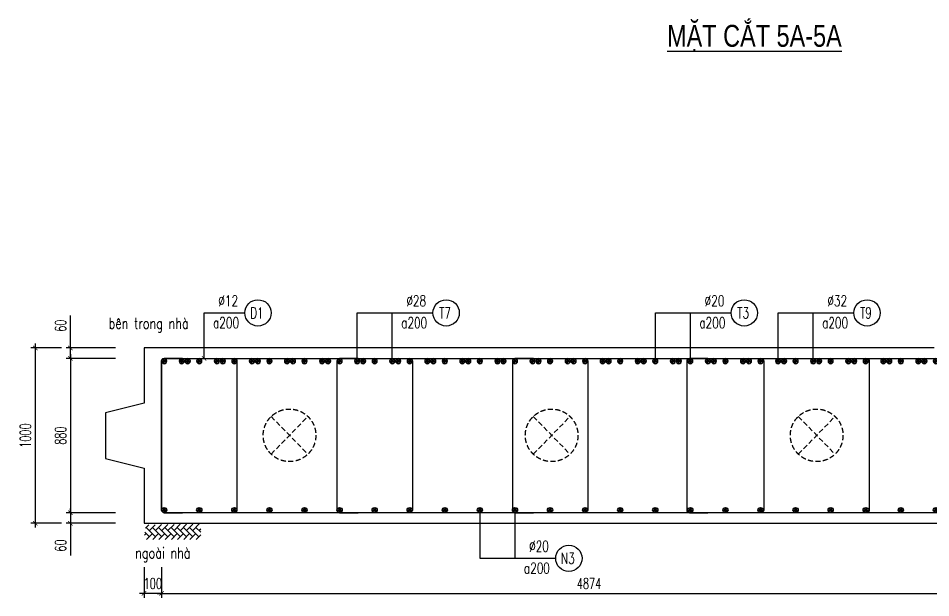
# Model space of a CAD drawing. Header units: millimetres. Extents: x -143483 to 1166745, y -1448440 to -1202244.
# Drawn here: x 1109439 to 1130250, y -1252633 to -1239409 of the extents above; entities that cross this region are included whole.
import ezdxf
from ezdxf.enums import TextEntityAlignment as Align

# ---------------------------------------------------------------- set-up
doc = ezdxf.new("R2010")
doc.units = ezdxf.units.MM
doc.header["$LTSCALE"] = 30
doc.header["$PDMODE"] = 3
doc.linetypes.add('DASHED', pattern=[19.05, 12.7, -6.35])
doc.layers.get('0').update_dxf_attribs({"lineweight": 9})
doc.layers.get('Defpoints').update_dxf_attribs({"lineweight": 9})
for name, color, linetype in [('ccu11-Cotthep', 9, 'Continuous'), ('ccu11-Dim', 8, 'Continuous'), ('ccu11-Hatch', 8, 'Continuous'), ('ccu11-Text', 31, 'Continuous'), ('ccu11-Thay', 7, 'Continuous'), ('ccu11-Thep', 4, 'Continuous'), ('ccu11-Thep doc', 4, 'Continuous'), ('ccu11-Thepdai', 6, 'Continuous'), ('Xref_ST_MBDV Cot vach 30.7.2022$0$Xref_ST_MBDV Cot vach 30.7.2022|Xref_ST_MBDV Cot vach 30.7.2022|Xref_ST_MBDV Cot vach 30.7.2022|Xref_ST_MBDV Cot vach 30.7.2022|ccu12-Thay', 7, 'Continuous')]:
    doc.layers.add(name, color=color, linetype=linetype)
doc.layers.add('ccu11-Khuat', color=9, linetype='DASHED', lineweight=30)
doc.layers.add('Vicom_thep doc', color=1, linetype='Continuous', lineweight=35)
doc.styles.add('ccu11-dim', font='vnsimli.shx', dxfattribs={"width": 0.65, "bigfont": 'bigfont.shx'})
doc.styles.add('ccu11-VnAvH-B', font='VHAVANB.TTF')
doc.styles.add('ccu11-vnsimli', font='vnsimli.shx', dxfattribs={"width": 0.8, "bigfont": 'vns.shx'})
doc.styles.add('ccu11-vnsimple', font='vnsimple.shx', dxfattribs={"bigfont": 'bigfont.shx'})
doc.styles.add('ccu11_simli', font='vnsimli.shx', dxfattribs={"width": 0.8})
doc.dimstyles.new('ccu11-100', dxfattribs={"dimscale": 100, "dimtxt": 2.5, "dimasz": 1, "dimexe": 1, "dimexo": 2, "dimgap": 1, "dimtad": 1, "dimdec": 0, "dimdsep": 46, "dimtxsty": 'ccu11-dim', "dimblk": 'ARCHTICK', "dimcen": -1, "dimdle": 1, "dimclrd": 256, "dimclre": 256, "dimclrt": 3, "dimadec": 0, "dimazin": 2, "dimtfac": 0.1, "dimtdec": 0, "dimtmove": 0, "dimatfit": 1, "dimldrblk": 'ARCHTICK', "dimfxl": 0, "dimtvp": 0.833333, "dimtolj": 1, "dimtzin": 12, "dimarcsym": 0})
doc.dimstyles.new('ccu11-100x4', dxfattribs={"dimscale": 100, "dimtxt": 2.5, "dimasz": 1, "dimexe": 1, "dimexo": 2, "dimgap": 1, "dimtad": 1, "dimdec": 0, "dimlfac": 0.25, "dimdsep": 46, "dimtxsty": 'ccu11-dim', "dimblk": 'ARCHTICK', "dimcen": -1, "dimdle": 1, "dimclrd": 256, "dimclre": 256, "dimclrt": 3, "dimadec": 0, "dimazin": 2, "dimtfac": 0.1, "dimtdec": 0, "dimtmove": 0, "dimatfit": 1, "dimldrblk": 'ARCHTICK', "dimfxl": 0, "dimtvp": 0.833333, "dimtolj": 1, "dimtzin": 12, "dimarcsym": 0})

# ---------------------------------------------------------------- blocks, each defined once
blk = doc.blocks.new('_ARCHTICK')
at = {"color": 0, "linetype": 'ByBlock', "const_width": 0.15}
blk.add_lwpolyline([(-0.5, -0.5), (0.5, 0.5)], dxfattribs=at)
blk = doc.blocks.new('*D3309')
at = {"layer": 'ccu11-Dim', "linetype": 'ByBlock', "lineweight": -2, "ltscale": 30, "transparency": 16777216}
for p, q in [((1110628, -1246933), (1110628, -1246193)), ((1111656, -1246933), (1110528, -1246933)), ((1110628, -1247173), (1110628, -1246933)), ((1111656, -1247173), (1110528, -1247173)), ((1110628, -1247173), (1110628, -1247273))]:
    blk.add_line(p, q, dxfattribs=at)
at = {"layer": 'Defpoints', "color": 0, "linetype": 'ByBlock', "ltscale": 30, "transparency": 16777216}
for p in [(1111856, -1246933), (1110628, -1247173), (1111856, -1247173)]:
    blk.add_point(p, dxfattribs=at)
at = {"layer": 'ccu11-Dim', "linetype": 'ByBlock', "lineweight": -2, "ltscale": 30, "transparency": 16777216, "xscale": 100, "yscale": 100, "zscale": 100}
for p, rotation in [((1110628, -1246933), 270), ((1110628, -1247173), 90)]:
    blk.add_blockref('_ARCHTICK', p, dxfattribs=dict(at, rotation=rotation))
at = {"layer": 'ccu11-Dim', "color": 3, "linetype": 'ByBlock', "ltscale": 30, "transparency": 16777216, "insert": (1110403, -1246425), "char_height": 250, "attachment_point": 5, "rotation": 90, "style": 'ccu11-dim'}
blk.add_mtext('\\A1;60', dxfattribs=at)
blk = doc.blocks.new('*D3310')
at = {"layer": 'ccu11-Dim', "linetype": 'ByBlock', "lineweight": -2, "ltscale": 30, "transparency": 16777216}
for p, q in [((1111656, -1247173), (1110528, -1247173)), ((1110628, -1247073), (1110628, -1250793)), ((1111656, -1250693), (1110528, -1250693))]:
    blk.add_line(p, q, dxfattribs=at)
at = {"layer": 'Defpoints', "color": 0, "linetype": 'ByBlock', "ltscale": 30, "transparency": 16777216}
for p in [(1111856, -1247173), (1110628, -1250693), (1111856, -1250693)]:
    blk.add_point(p, dxfattribs=at)
at = {"layer": 'ccu11-Dim', "linetype": 'ByBlock', "lineweight": -2, "ltscale": 30, "transparency": 16777216, "xscale": 100, "yscale": 100, "zscale": 100}
for p, rotation in [((1110628, -1247173), 90), ((1110628, -1250693), 270)]:
    blk.add_blockref('_ARCHTICK', p, dxfattribs=dict(at, rotation=rotation))
at = {"layer": 'ccu11-Dim', "color": 3, "linetype": 'ByBlock', "ltscale": 30, "transparency": 16777216, "insert": (1110403, -1248933), "char_height": 250, "attachment_point": 5, "rotation": 90, "style": 'ccu11-dim'}
blk.add_mtext('\\A1;880', dxfattribs=at)
blk = doc.blocks.new('*D3311')
at = {"layer": 'ccu11-Dim', "linetype": 'ByBlock', "lineweight": -2, "ltscale": 30, "transparency": 16777216}
for p, q in [((1111656, -1250693), (1110528, -1250693)), ((1110628, -1250693), (1110628, -1250593)), ((1110628, -1250693), (1110628, -1250933)), ((1111656, -1250933), (1110528, -1250933)), ((1110628, -1250933), (1110628, -1251672))]:
    blk.add_line(p, q, dxfattribs=at)
at = {"layer": 'Defpoints', "color": 0, "linetype": 'ByBlock', "ltscale": 30, "transparency": 16777216}
for p in [(1110628, -1250693), (1111856, -1250693), (1111856, -1250933)]:
    blk.add_point(p, dxfattribs=at)
at = {"layer": 'ccu11-Dim', "linetype": 'ByBlock', "lineweight": -2, "ltscale": 30, "transparency": 16777216, "xscale": 100, "yscale": 100, "zscale": 100}
for p, rotation in [((1110628, -1250693), 270), ((1110628, -1250933), 90)]:
    blk.add_blockref('_ARCHTICK', p, dxfattribs=dict(at, rotation=rotation))
at = {"layer": 'ccu11-Dim', "color": 3, "linetype": 'ByBlock', "ltscale": 30, "transparency": 16777216, "insert": (1110403, -1251441), "char_height": 250, "attachment_point": 5, "rotation": 90, "style": 'ccu11-dim'}
blk.add_mtext('\\A1;60', dxfattribs=at)
blk = doc.blocks.new('*D3312')
at = {"layer": 'ccu11-Dim', "linetype": 'ByBlock', "lineweight": -2, "ltscale": 30, "transparency": 16777216}
for p, q in [((1110428, -1246933), (1109728, -1246933)), ((1109828, -1246833), (1109828, -1251033)), ((1110428, -1250933), (1109728, -1250933))]:
    blk.add_line(p, q, dxfattribs=at)
at = {"layer": 'Defpoints', "color": 0, "linetype": 'ByBlock', "ltscale": 30, "transparency": 16777216}
for p in [(1110628, -1246933), (1109828, -1250933), (1110628, -1250933)]:
    blk.add_point(p, dxfattribs=at)
at = {"layer": 'ccu11-Dim', "linetype": 'ByBlock', "lineweight": -2, "ltscale": 30, "transparency": 16777216, "xscale": 100, "yscale": 100, "zscale": 100}
for p, rotation in [((1109828, -1246933), 90), ((1109828, -1250933), 270)]:
    blk.add_blockref('_ARCHTICK', p, dxfattribs=dict(at, rotation=rotation))
at = {"layer": 'ccu11-Dim', "color": 3, "linetype": 'ByBlock', "ltscale": 30, "transparency": 16777216, "insert": (1109603, -1248933), "char_height": 250, "attachment_point": 5, "rotation": 90, "style": 'ccu11-dim'}
blk.add_mtext('\\A1;1000', dxfattribs=at)
blk = doc.blocks.new('MCT')
at = {"ltscale": 0.005}
for p, q in [((-0.49, 0), (0.49, 0)), ((0.35, -0.35), (-0.35, 0.35)), ((-0.35, -0.35), (0.35, 0.35)), ((0, -0.49), (0, 0.49))]:
    blk.add_line(p, q, dxfattribs=at)
blk.add_circle((0, 0), 0.492, dxfattribs=at)
blk = doc.blocks.new('*U2269')
at = {"layer": 'ccu11-Thep doc', "xscale": -121.9200000001001, "yscale": 121.9200000001001, "zscale": 121.92, "rotation": 270}
blk.add_blockref('MCT', (0, 0), dxfattribs=at)
blk = doc.blocks.new('*U2270')
at = {"layer": 'ccu11-Thep doc', "color": 0, "linetype": 'ByBlock', "lineweight": -2, "transparency": 16777216}
for p in [(0, 0), (800, 0), (1600, 0), (2400, 0), (3200, 0), (4000, 0), (4800, 0), (5600, 0), (6400, 0), (7200, 0), (8000, 0), (8800, 0), (9600, 0), (10400, 0), (11200, 0), (12000, 0), (12800, 0), (13600, 0), (14400, 0), (15200, 0), (16000, 0), (16800, 0), (17600, 0)]:
    blk.add_blockref('*U2269', p, dxfattribs=at)
blk = doc.blocks.new('*U2273')
at = {"layer": 'ccu11-Thep doc', "xscale": -121.9200000001001, "yscale": 121.9200000001001, "zscale": 121.92, "rotation": 270}
blk.add_blockref('MCT', (0, 0), dxfattribs=at)
blk = doc.blocks.new('*U2274')
at = {"layer": 'ccu11-Thep doc', "color": 0, "linetype": 'ByBlock', "lineweight": -2, "transparency": 16777216}
for p in [(0, 0), (800, 0), (1600, 0), (2400, 0), (3200, 0), (4000, 0), (4800, 0), (5600, 0), (6400, 0), (7200, 0), (8000, 0), (8800, 0), (9600, 0), (10400, 0), (11200, 0), (12000, 0), (12800, 0), (13600, 0), (14400, 0), (15200, 0), (16000, 0), (16800, 0), (17600, 0), (18400, 0), (19200, 0)]:
    blk.add_blockref('*U2273', p, dxfattribs=at)
blk = doc.blocks.new('*D3317')
at = {"layer": 'ccu11-Dim', "linetype": 'ByBlock', "lineweight": -2, "ltscale": 30, "transparency": 16777216}
for p, q in [((1112708, -1251933), (1112708, -1252633)), ((1132203, -1251933), (1132203, -1252633)), ((1112608, -1252533), (1132303, -1252533))]:
    blk.add_line(p, q, dxfattribs=at)
at = {"layer": 'Defpoints', "color": 0, "linetype": 'ByBlock', "ltscale": 30, "transparency": 16777216}
for p in [(1112708, -1251733), (1132203, -1251733), (1132203, -1252533)]:
    blk.add_point(p, dxfattribs=at)
at = {"layer": 'ccu11-Dim', "linetype": 'ByBlock', "lineweight": -2, "ltscale": 30, "transparency": 16777216, "xscale": 100, "yscale": 100, "zscale": 100, "rotation": 180}
blk.add_blockref('_ARCHTICK', (1112708, -1252533), dxfattribs=at)
at = {"layer": 'ccu11-Dim', "linetype": 'ByBlock', "lineweight": -2, "ltscale": 30, "transparency": 16777216, "xscale": 100, "yscale": 100, "zscale": 100}
blk.add_blockref('_ARCHTICK', (1132203, -1252533), dxfattribs=at)
at = {"layer": 'ccu11-Dim', "color": 3, "linetype": 'ByBlock', "ltscale": 30, "transparency": 16777216, "insert": (1122456, -1252308), "char_height": 250, "attachment_point": 5, "style": 'ccu11-dim'}
blk.add_mtext('\\A1;4874', dxfattribs=at)
blk = doc.blocks.new('*D3318')
at = {"layer": 'ccu11-Dim', "linetype": 'ByBlock', "lineweight": -2, "ltscale": 30, "transparency": 16777216}
for p, q in [((1112308, -1251933), (1112308, -1252633)), ((1112708, -1251933), (1112708, -1252633)), ((1112308, -1252533), (1112208, -1252533)), ((1112708, -1252533), (1112308, -1252533)), ((1112708, -1252533), (1112808, -1252533))]:
    blk.add_line(p, q, dxfattribs=at)
at = {"layer": 'Defpoints', "color": 0, "linetype": 'ByBlock', "ltscale": 30, "transparency": 16777216}
for p in [(1112308, -1251733), (1112708, -1251733), (1112308, -1252533)]:
    blk.add_point(p, dxfattribs=at)
at = {"layer": 'ccu11-Dim', "linetype": 'ByBlock', "lineweight": -2, "ltscale": 30, "transparency": 16777216, "xscale": 100, "yscale": 100, "zscale": 100}
blk.add_blockref('_ARCHTICK', (1112308, -1252533), dxfattribs=at)
at = {"layer": 'ccu11-Dim', "linetype": 'ByBlock', "lineweight": -2, "ltscale": 30, "transparency": 16777216, "xscale": 100, "yscale": 100, "zscale": 100, "rotation": 180}
blk.add_blockref('_ARCHTICK', (1112708, -1252533), dxfattribs=at)
at = {"layer": 'ccu11-Dim', "color": 3, "linetype": 'ByBlock', "ltscale": 30, "transparency": 16777216, "insert": (1112508, -1252308), "char_height": 250, "attachment_point": 5, "style": 'ccu11-dim'}
blk.add_mtext('\\A1;100', dxfattribs=at)
blk = doc.blocks.new('SHD')
at = {"layer": 'ccu11-Cotthep'}
blk.add_circle((300, 0), 300, dxfattribs=at)
at = {"layer": 'ccu11-Cotthep', "color": 31, "style": 'ccu11_simli', "width": 0.8}
blk.add_attdef('DK', text='', height=250, dxfattribs=at).set_placement((-101, 65), align=Align.BOTTOM_RIGHT)
blk.add_attdef('KH', text='', height=250, dxfattribs=at).set_placement((300, 0), align=Align.MIDDLE)
blk.add_attdef('KC', text='', height=250, dxfattribs=at).set_placement((-101, -142), align=Align.TOP_RIGHT)
blk = doc.blocks.new('ccu11_block_thep')
at = {"layer": 'ccu11-Thep', "color": 3}
for p, q in [((-0.4, 0), (0.4, 0)), ((-0.28, 0.28), (0.28, -0.28)), ((0.28, 0.28), (-0.28, -0.28)), ((0, 0.4), (0, -0.4))]:
    blk.add_line(p, q, dxfattribs=at)
at = {"layer": 'ccu11-Thep', "color": 1, "const_width": 0.0667}
blk.add_lwpolyline([(-0.4, 0, 1), (0.4, 0, 1), (-0.4, 0, 1)], format="xyb", dxfattribs=at)
at = {"layer": 'ccu11-Thep', "color": 1}
blk.add_circle((0, 0), 0.4, dxfattribs=at)
blk = doc.blocks.new('*U2265')
at = {"layer": 'Vicom_thep doc', "xscale": -150, "yscale": 150, "zscale": 150, "rotation": 180}
blk.add_blockref('ccu11_block_thep', (0, 0), dxfattribs=at)
blk = doc.blocks.new('*U2266')
at = {"layer": 'ccu11-Thep doc', "color": 0, "linetype": 'ByBlock', "lineweight": -2, "transparency": 16777216}
for p in [(0, 0), (800, 0), (1600, 0), (2400, 0), (3200, 0), (4000, 0), (4800, 0), (5600, 0), (6400, 0), (7200, 0), (8000, 0), (8800, 0), (9600, 0), (10400, 0), (11200, 0), (12000, 0), (12800, 0), (13600, 0), (14400, 0), (15200, 0), (16000, 0), (16800, 0)]:
    blk.add_blockref('*U2265', p, dxfattribs=at)
blk = doc.blocks.new('*U2277')
at = {"layer": 'Vicom_thep doc', "xscale": -150, "yscale": 150, "zscale": 150, "rotation": 180}
blk.add_blockref('ccu11_block_thep', (0, 0), dxfattribs=at)
blk = doc.blocks.new('*U2278')
at = {"layer": 'ccu11-Thep doc', "color": 0, "linetype": 'ByBlock', "lineweight": -2, "transparency": 16777216}
for p in [(0, 0), (800, 0), (1600, 0), (2400, 0), (3200, 0), (4000, 0), (4800, 0), (5600, 0), (6400, 0), (7200, 0), (8000, 0), (8800, 0), (9600, 0), (10400, 0), (11200, 0), (12000, 0), (12800, 0), (13600, 0), (14400, 0), (15200, 0), (16000, 0), (16800, 0)]:
    blk.add_blockref('*U2277', p, dxfattribs=at)

msp = doc.modelspace()

# ---------------------------------------------------------------- hatches: boundary and pattern name
at = {"layer": 'ccu11-Hatch', "ltscale": 10}
h = msp.add_hatch(dxfattribs=at)
h.set_pattern_fill('AR-HBONE', color=256, scale=25, angle=270, style=0)
h.set_pattern_definition([(45, (-2140686.93, 525154.58), (141.4213562, 4e-14), [300, -100]), (315, (-2140616.22, 525225.29), (141.4213562, 4e-14), [300, -100])])
h.paths.add_polyline_path([(1113600.06, -1250948.89), (1113600.06, -1251301.61), (1112307.7, -1251301.61), (1112350.56, -1250970.31)])

# ---------------------------------------------------------------- linework, layer by layer
at = {"layer": 'ccu11-Khuat', "ltscale": 0.3}
for p, q in [((1115206.8, -1248496.97), (1116045.03, -1249355.67)), ((1115206.8, -1249355.67), (1116045.03, -1248496.97)), ((1121184.7, -1248496.97), (1122022.94, -1249355.67)), ((1121184.7, -1249355.67), (1122022.94, -1248496.97)), ((1127229.53, -1248496.97), (1128067.76, -1249355.67)), ((1127229.53, -1249355.67), (1128067.76, -1248496.97))]:
    msp.add_line(p, q, dxfattribs=at)
for centre in [(1115625.91, -1248926.32), (1121603.82, -1248926.32), (1127648.64, -1248926.32)]:
    msp.add_circle(centre, 600, dxfattribs=at)
at = {"layer": 'ccu11-Thay'}
for p, q in [((1112307.7, -1246932.68), (1112307.7, -1248192.68)), ((1112307.7, -1248192.68), (1111427.94, -1248412.68)), ((1111427.94, -1248412.68), (1111427.94, -1249452.68)), ((1111427.94, -1249452.68), (1112307.7, -1249672.68)), ((1112307.7, -1249672.68), (1112307.7, -1250932.68))]:
    msp.add_line(p, q, dxfattribs=at)
at = {"layer": 'ccu11-Thepdai'}
for points in [[(1113187.7, -1247172.68), (1112767.7, -1247172.68, 0.41421356), (1112707.7, -1247232.68), (1112707.7, -1250632.68, 0.41421356), (1112767.7, -1250692.68), (1113187.7, -1250692.68)], [(1132005.7, -1250692.68), (1112767.7, -1250692.68, -0.41421356), (1112707.7, -1250632.68), (1112707.7, -1247222.68, -0.41421356), (1112757.7, -1247172.68), (1130385.7, -1247172.68, -0.41421356), (1130435.7, -1247222.68), (1132055.7, -1250642.68, -0.41421356), (1132005.7, -1250692.68)], [(1113947.7, -1247172.68), (1114367.7, -1247172.68, -0.41421356), (1114427.7, -1247232.68), (1114427.7, -1250632.68, -0.41421356), (1114367.7, -1250692.68), (1113947.7, -1250692.68)], [(1117187.7, -1247172.68), (1116767.7, -1247172.68, 0.41421356), (1116707.7, -1247232.68), (1116707.7, -1250632.68, 0.41421356), (1116767.7, -1250692.68), (1117187.7, -1250692.68)], [(1117947.7, -1247172.68), (1118367.7, -1247172.68, -0.41421356), (1118427.7, -1247232.68), (1118427.7, -1250632.68, -0.41421356), (1118367.7, -1250692.68), (1117947.7, -1250692.68)], [(1121187.7, -1247172.68), (1120767.7, -1247172.68, 0.41421356), (1120707.7, -1247232.68), (1120707.7, -1250632.68, 0.41421356), (1120767.7, -1250692.68), (1121187.7, -1250692.68)], [(1121947.7, -1247172.68), (1122367.7, -1247172.68, -0.41421356), (1122427.7, -1247232.68), (1122427.7, -1250632.68, -0.41421356), (1122367.7, -1250692.68), (1121947.7, -1250692.68)], [(1125164.45, -1247172.68), (1124744.45, -1247172.68, 0.41421356), (1124684.45, -1247232.68), (1124684.45, -1250632.68, 0.41421356), (1124744.45, -1250692.68), (1125164.45, -1250692.68)], [(1125963.96, -1247172.68), (1126383.96, -1247172.68, -0.41421356), (1126443.96, -1247232.68), (1126443.96, -1250632.68, -0.41421356), (1126383.96, -1250692.68), (1125963.96, -1250692.68)], [(1128367.68, -1247172.68), (1128787.68, -1247172.68, -0.41421356), (1128847.68, -1247232.68), (1128847.68, -1250632.68, -0.41421356), (1128787.68, -1250692.68), (1128367.68, -1250692.68)]]:
    msp.add_lwpolyline(points, format="xyb", dxfattribs=at)
at = {"layer": 'Xref_ST_MBDV Cot vach 30.7.2022$0$Xref_ST_MBDV Cot vach 30.7.2022|Xref_ST_MBDV Cot vach 30.7.2022|Xref_ST_MBDV Cot vach 30.7.2022|Xref_ST_MBDV Cot vach 30.7.2022|ccu12-Thay', "ltscale": 10}
for p, q in [((1130330.73, -1246932.68), (1112307.7, -1246932.68)), ((1112307.7, -1250932.68), (1132203.49, -1250932.68))]:
    msp.add_line(p, q, dxfattribs=at)

# ---------------------------------------------------------------- block references
at = {"layer": 'ccu11-Cotthep'}
ref = msp.add_blockref('SHD', (1114606.38, -1246132.33), dxfattribs=at)
ref.add_attrib('KH', 'D1', dxfattribs={"color": 31, "height": 250, "style": 'ccu11-vnsimple', "width": 0.7}).set_placement((1114881.38, -1246132.33), align=Align.MIDDLE_CENTER)
ref.add_attrib('KC', 'a200', dxfattribs={"color": 31, "height": 250, "style": 'ccu11-vnsimple', "width": 0.7}).set_placement((1114177.8, -1246232.33), align=Align.TOP_CENTER)
ref.add_attrib('DK', '`12', dxfattribs={"color": 31, "height": 250, "style": 'ccu11-vnsimple', "width": 0.7}).set_placement((1114225.6, -1246057.33), align=Align.BOTTOM_CENTER)
ref = msp.add_blockref('SHD', (1118897.87, -1246132.33), dxfattribs=at)
ref.add_attrib('KH', 'T7', dxfattribs={"color": 31, "height": 250, "style": 'ccu11-vnsimple', "width": 0.7}).set_placement((1119172.87, -1246132.33), align=Align.MIDDLE_CENTER)
ref.add_attrib('KC', 'a200', dxfattribs={"color": 31, "height": 250, "style": 'ccu11-vnsimple', "width": 0.7}).set_placement((1118469.29, -1246232.33), align=Align.TOP_CENTER)
ref.add_attrib('DK', '`28', dxfattribs={"color": 31, "height": 250, "style": 'ccu11-vnsimple', "width": 0.7}).set_placement((1118517.09, -1246057.33), align=Align.BOTTOM_CENTER)
ref = msp.add_blockref('SHD', (1125697.87, -1246132.33), dxfattribs=at)
ref.add_attrib('KH', 'T3', dxfattribs={"color": 31, "height": 250, "style": 'ccu11-vnsimple', "width": 0.7}).set_placement((1125972.87, -1246132.33), align=Align.MIDDLE_CENTER)
ref.add_attrib('KC', 'a200', dxfattribs={"color": 31, "height": 250, "style": 'ccu11-vnsimple', "width": 0.7}).set_placement((1125269.29, -1246232.33), align=Align.TOP_CENTER)
ref.add_attrib('DK', '`20', dxfattribs={"color": 31, "height": 250, "style": 'ccu11-vnsimple', "width": 0.7}).set_placement((1125317.09, -1246057.33), align=Align.BOTTOM_CENTER)
ref = msp.add_blockref('SHD', (1128497.87, -1246132.33), dxfattribs=at)
ref.add_attrib('KH', 'T9', dxfattribs={"color": 31, "height": 250, "style": 'ccu11-vnsimple', "width": 0.7}).set_placement((1128772.87, -1246132.33), align=Align.MIDDLE_CENTER)
ref.add_attrib('KC', 'a200', dxfattribs={"color": 31, "height": 250, "style": 'ccu11-vnsimple', "width": 0.7}).set_placement((1128069.29, -1246232.33), align=Align.TOP_CENTER)
ref.add_attrib('DK', '`32', dxfattribs={"color": 31, "height": 250, "style": 'ccu11-vnsimple', "width": 0.7}).set_placement((1128117.09, -1246057.33), align=Align.BOTTOM_CENTER)
ref = msp.add_blockref('SHD', (1121696.7, -1251733.04), dxfattribs=at)
ref.add_attrib('KH', 'N3', dxfattribs={"color": 31, "height": 250, "style": 'ccu11-vnsimple', "width": 0.7}).set_placement((1121971.7, -1251733.04), align=Align.MIDDLE_CENTER)
ref.add_attrib('KC', 'a200', dxfattribs={"color": 31, "height": 250, "style": 'ccu11-vnsimple', "width": 0.7}).set_placement((1121268.12, -1251833.04), align=Align.TOP_CENTER)
ref.add_attrib('DK', '`20', dxfattribs={"color": 31, "height": 250, "style": 'ccu11-vnsimple', "width": 0.7}).set_placement((1121315.92, -1251658.04), align=Align.BOTTOM_CENTER)
at = {"layer": 'ccu11-Thep doc'}
for name, p in [('*U2270', (1112767.7, -1247232.68)), ('*U2266', (1113168.87, -1247232.68)), ('*U2278', (1113304.73, -1247232.68))]:
    msp.add_blockref(name, p, dxfattribs=at)
at = {"layer": 'ccu11-Thep doc', "xscale": -1, "rotation": 180}
msp.add_blockref('*U2274', (1112767.7, -1250632.68), dxfattribs=at)

# ---------------------------------------------------------------- texts
at = {"layer": 'ccu11-Text', "color": 6, "style": 'ccu11-VnAvH-B', "width": 0.8}
msp.add_text('%%UmÆt c¾t 5a-5a', height=500, dxfattribs=at).set_placement((1126228.78, -1240059.78), align=Align.CENTER)
at = {"layer": 'ccu11-Text', "linetype": 'Continuous', "style": 'ccu11-vnsimli', "width": 0.75}
for s, p in [('bªn trong nhµ', (1112413.06, -1246495.91)), ('ngoµi nhµ', (1112736.87, -1251736))]:
    msp.add_text(s, height=250, dxfattribs=at).set_placement(p, align=Align.CENTER)

# ---------------------------------------------------------------- dimensions: what is measured, and where the dimension line sits
at = {"layer": 'ccu11-Dim', "linetype": 'ByBlock', "ltscale": 30}
for base, p1, p2, angle, picture, middle in [((1110627.94, -1247172.68), (1111856.33, -1246932.68), (1111856.33, -1247172.68), 90, '*D3309', (1110627.94, -1246424.7)), ((1110627.94, -1250692.68), (1111856.33, -1250932.68), (1111856.33, -1250692.68), 270, '*D3311', (1110627.94, -1251440.67))]:
    dim = msp.add_linear_dim(base=base, p1=p1, p2=p2, angle=angle, dimstyle='ccu11-100x4', dxfattribs=at)
    dim.commit()
    dim.dimension.update_dxf_attribs({"geometry": picture, "text_midpoint": middle, "dimtype": 160})
dim = msp.add_linear_dim(base=(1109827.94, -1250932.68), p1=(1110627.94, -1246932.68), p2=(1110627.94, -1250932.68), angle=90, dimstyle='ccu11-100x4', dxfattribs=at)
dim.commit()
dim.dimension.update_dxf_attribs({"geometry": '*D3312', "text_midpoint": (1109602.94, -1248932.68)})
dim = msp.add_linear_dim(base=(1110627.94, -1250692.68), p1=(1111856.33, -1247172.68), p2=(1111856.33, -1250692.68), angle=90, dimstyle='ccu11-100x4', override={"dimtmove": 1}, dxfattribs=at)
dim.commit()
dim.dimension.update_dxf_attribs({"geometry": '*D3310', "text_midpoint": (1110402.94, -1248932.68)})
dim = msp.add_linear_dim(base=(1112307.7, -1252533.04), p1=(1112707.7, -1251733.04), p2=(1112307.7, -1251733.04), dimstyle='ccu11-100x4', override={"dimtix": 1}, dxfattribs=at)
dim.commit()
dim.dimension.update_dxf_attribs({"geometry": '*D3318', "text_midpoint": (1112507.7, -1252308.04)})
dim = msp.add_linear_dim(base=(1132203.49, -1252533.04), p1=(1112707.7, -1251733.04), p2=(1132203.49, -1251733.04), dimstyle='ccu11-100x4', dxfattribs=at)
dim.commit()
dim.dimension.update_dxf_attribs({"geometry": '*D3317', "text_midpoint": (1122455.59, -1252308.04)})

# ---------------------------------------------------------------- leaders
at = {"layer": 'ccu11-Cotthep', "linetype": 'ByBlock', "ltscale": 30}
msp.add_leader([(1113677.38, -1247172.68), (1113677.38, -1246132.33), (1114606.38, -1246132.33)], dimstyle='ccu11-100x4', dxfattribs=at)
at = {"layer": 'ccu11-Cotthep'}
for points in [[(1117168.87, -1247232.68), (1117168.87, -1246132.33), (1118897.87, -1246132.33)], [(1117968.87, -1247232.68), (1117968.87, -1246132.33), (1118897.87, -1246132.33)], [(1123968.87, -1247232.68), (1123968.87, -1246132.33), (1125697.87, -1246132.33)], [(1124768.87, -1247232.68), (1124768.87, -1246132.33), (1125697.87, -1246132.33)], [(1126768.87, -1247232.68), (1126768.87, -1246132.33), (1128497.87, -1246132.33)], [(1127568.87, -1247232.68), (1127568.87, -1246132.33), (1128497.87, -1246132.33)], [(1119967.7, -1250632.68), (1119967.7, -1251733.04), (1121696.7, -1251733.04)], [(1120767.7, -1250632.68), (1120767.7, -1251733.04), (1121696.7, -1251733.04)]]:
    msp.add_leader(points, dimstyle='ccu11-100', override={"dimasz": 1.5, "dimgap": 1, "dimtad": 0, "dimldrblk": 'None', "dimfxl": 3, "dimfxlon": 1, "dimtfill": 1, "dimarcsym": 1}, dxfattribs=at)

doc.saveas('drawing.dxf')
